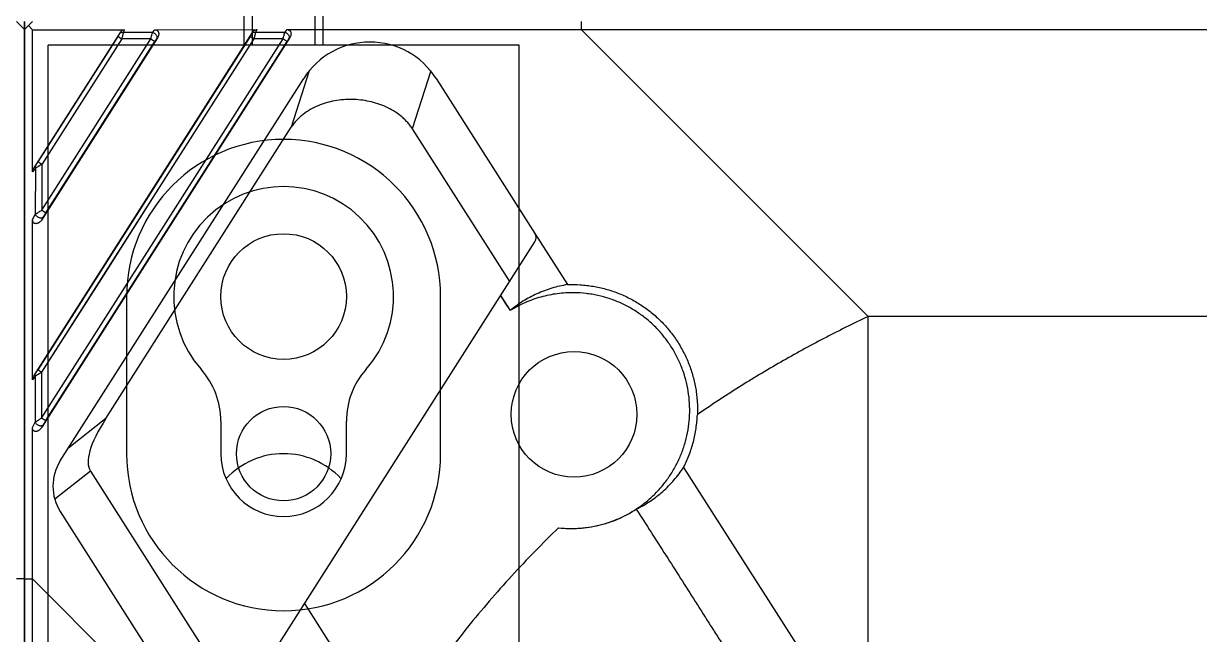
# Model space of a CAD drawing. Header units: millimetres. Extents: x 1409 to 26878, y 589 to 5187.
# Drawn here: x 22399.8 to 22474.7, y 2660.6 to 2699.5 of the extents above; entities that cross this region are included whole.
import ezdxf

# ---------------------------------------------------------------- set-up
doc = ezdxf.new("R2010")
doc.units = ezdxf.units.MM
doc.layers.add('02___PRT_ALL_AXES', color=7, linetype='Continuous')

# ---------------------------------------------------------------- blocks, each defined once
blk = doc.blocks.new('dfx')
at = {"color": 114, "linetype": 'Continuous', "lineweight": -3, "true_color": 0x139b48}
for p, q in [((13138.482, 8861.227), (13138.482, 8869.727)), ((13143.482, 8869.727), (13143.482, 8861.227)), ((13125.982, 8801.227), (13125.982, 8861.227)), ((13155.982, 8861.227), (13125.982, 8861.227)), ((13155.982, 8801.227), (13155.982, 8861.227)), ((13130.982, 8845.227), (13130.982, 8835.227)), ((13150.982, 8835.227), (13150.982, 8845.227)), ((13136.982, 8837.29), (13136.982, 8835.227)), ((13144.982, 8835.227), (13144.982, 8837.29))]:
    blk.add_line(p, q, dxfattribs=at)
for centre, radius, start, end in [((13140.982, 8845.227), 10, 0, 180), ((13140.982, 8845.227), 7, 318.59038, 221.40962), ((13131.982, 8837.29), 5, 0, 41.40962), ((13149.982, 8837.29), 5, 138.59038, 180), ((13140.982, 8835.227), 10, 180, 0), ((13140.982, 8835.227), 4, 180, 0), ((13140.982, 8830.227), 5, 43.13075, 136.86925)]:
    blk.add_arc(centre, radius, start, end, dxfattribs=at)
at = {"layer": '02___PRT_ALL_AXES', "color": 114, "linetype": 'Continuous', "lineweight": -3, "true_color": 0x139b48}
for p, q in [((13138.982, 8871.227), (13138.982, 8861.227)), ((13142.982, 8871.227), (13142.982, 8861.227))]:
    blk.add_line(p, q, dxfattribs=at)
blk.add_circle((13140.982, 8845.227), 4, dxfattribs=at)
blk = doc.blocks.new('*U83')
blk.add_blockref('dfx', (-13416.982, -8530.477))
blk = doc.blocks.new('*U84')
at = {"color": 0, "linetype": 'ByBlock', "lineweight": -2, "transparency": 16777216}
blk.add_blockref('*U83', (1200, 0), dxfattribs=at)
blk = doc.blocks.new('1111')
at = {"color": 7, "linetype": 'Continuous'}
for p, q in [((16003.281, 7051.634), (16002.781, 7051.134)), ((16002.781, 6714.134), (16002.781, 7051.634)), ((16003.301, 7051.114), (16003.031, 7051.384)), ((16038.237, 7051.634), (16038.237, 7051.134)), ((16602.781, 7051.134), (16602.281, 7051.634)), ((16602.781, 7051.634), (16602.781, 6714.134)), ((16003.296, 7042.068), (16003.301, 7051.114)), ((16003.301, 7051.114), (16009.152, 7051.117)), ((16017.285, 7050.945), (16003.373, 7029.107)), ((16008.864, 7050.941), (16003.381, 7042.334)), ((16017.146, 7050.689), (16003.63, 7029.471)), ((16008.724, 7050.683), (16003.639, 7042.7)), ((16008.864, 7050.94), (16008.82, 7050.847)), ((16009.152, 7051.117), (16009.068, 7050.94)), ((16010.94, 7050.942), (16009.068, 7050.94)), ((16017.146, 7050.689), (16010.819, 7040.757)), ((16010.94, 7050.942), (16011.082, 7051.118)), ((16011.082, 7051.118), (16017.574, 7051.122)), ((16017.285, 7050.945), (16017.241, 7050.852)), ((16017.574, 7051.122), (16017.49, 7050.946)), ((16019.363, 7050.947), (16017.49, 7050.946)), ((16019.363, 7050.947), (16019.504, 7051.123)), ((16019.504, 7051.123), (16038.237, 7051.134)), ((16038.237, 7051.134), (16056.508, 7032.863)), ((16038.237, 7051.134), (16346.534, 7051.134)), ((16003.867, 7026.402), (16019.248, 7050.54)), ((16017.394, 7050.538), (16003.87, 7029.314)), ((16003.879, 7039.633), (16010.824, 7050.532)), ((16008.97, 7050.531), (16003.881, 7042.545)), ((16019.682, 7050.613), (16003.89, 7025.825)), ((16011.261, 7050.608), (16003.897, 7039.05)), ((16004.132, 7026.239), (16019.504, 7050.369)), ((16004.141, 7039.467), (16011.082, 7050.363)), ((16010.824, 7050.532), (16008.97, 7050.531)), ((16017.394, 7050.538), (16011.063, 7040.603)), ((16011.196, 7050.527), (16011.261, 7050.608)), ((16012.838, 7039.905), (16019.504, 7050.369)), ((16019.248, 7050.54), (16017.394, 7050.538)), ((16019.617, 7050.532), (16019.682, 7050.613)), ((16020.916, 7048.5), (16019.773, 7044.911)), ((16028.651, 7048.494), (16027.479, 7044.815)), ((16005.058, 7023.675), (16020.564, 7048.014)), ((16028.998, 7048.014), (16035.281, 7038.152)), ((16007.966, 7026.378), (16019.773, 7044.911)), ((16027.479, 7044.815), (16033.674, 7035.091)), ((16003.475, 7042.457), (16003.381, 7042.334)), ((16003.881, 7042.545), (16003.639, 7042.7)), ((16003.881, 7042.545), (16003.879, 7039.633)), ((16003.472, 7042.3), (16003.296, 7042.068)), ((16003.472, 7042.3), (16003.47, 7039.359)), ((16010.819, 7040.757), (16003.63, 7029.471)), ((16011.063, 7040.603), (16007.679, 7035.292)), ((16007.08, 7030.866), (16012.838, 7039.905)), ((16003.288, 7028.841), (16003.294, 7039.037)), ((16003.294, 7039.037), (16003.47, 7039.359)), ((16003.897, 7039.05), (16003.977, 7039.196)), ((16035.281, 7038.152), (16037.359, 7034.891)), ((16015.124, 7005.975), (16035.281, 7037.615)), ((16007.679, 7035.292), (16003.87, 7029.314)), ((16033.1, 7034.191), (16033.707, 7033.238)), ((16033.1, 7034.191), (16033.404, 7033.715)), ((16033.404, 7033.715), (16033.707, 7033.238)), ((16056.508, 7010.391), (16056.508, 7032.863)), ((16334.894, 7032.863), (16056.508, 7032.863)), ((16004.132, 7026.239), (16007.08, 7030.866)), ((16003.464, 7029.072), (16003.288, 7028.841)), ((16003.467, 7029.231), (16003.373, 7029.107)), ((16003.464, 7029.072), (16003.462, 7026.132)), ((16003.87, 7029.314), (16003.867, 7026.402)), ((16003.286, 7025.81), (16003.462, 7026.132)), ((16003.89, 7025.825), (16003.969, 7025.969)), ((16007.966, 7026.378), (16005.594, 7024.516)), ((16003.28, 7016.178), (16003.286, 7025.81)), ((16006.977, 7023.023), (16004.704, 7021.239)), ((16006.977, 7023.023), (16016.481, 7008.105)), ((16044.759, 7023.263), (16052.599, 7010.968)), ((16005.058, 7020.451), (16199.886, 6714.633)), ((16002.781, 7016.178), (16003.28, 7016.178)), ((16003.28, 7011.327), (16003.28, 7016.178)), ((16003.28, 7016.178), (16015.681, 7003.777)), ((16602.781, 7016.178), (16602.282, 7016.178)), ((16020.615, 7014.593), (16024.076, 7009.156))]:
    blk.add_line(p, q, dxfattribs=at)
for centre, radius, start, end in [((16024.781, 7045.328), 5, 32.5, 147.5), ((16034.859, 7037.883), 0.5, 327.5, 32.5), ((16007.589, 7022.063), 3, 147.5, 212.5)]:
    blk.add_arc(centre, radius, start, end, dxfattribs=at)
blk.add_ellipse((16031.062, 7041.823), major_axis=(-24.038, -18.866), ratio=0.163628, start_param=-0.435529, end_param=-0.016118, dxfattribs=at)
for points, knots in [([(16008.82, 7050.847), (16008.817, 7050.842), (16008.812, 7050.831), (16008.798, 7050.806), (16008.779, 7050.772), (16008.753, 7050.728), (16008.734, 7050.698), (16008.724, 7050.683)], [0, 0, 0, 0, 0.090792, 0.196402, 0.440946, 0.713948, 1, 1, 1, 1]), ([(16008.97, 7050.531), (16008.955, 7050.54), (16008.925, 7050.559), (16008.882, 7050.587), (16008.841, 7050.612), (16008.806, 7050.634), (16008.779, 7050.65), (16008.761, 7050.662), (16008.75, 7050.668), (16008.741, 7050.674), (16008.734, 7050.678), (16008.728, 7050.681), (16008.726, 7050.682), (16008.724, 7050.683)], [0, 0, 0, 0, 0.186519, 0.365829, 0.531982, 0.679588, 0.80379, 0.855815, 0.900529, 0.937571, 0.966646, 0.987507, 1, 1, 1, 1]), ([(16009.068, 7050.94), (16009.043, 7050.943), (16008.994, 7050.944), (16008.925, 7050.928), (16008.864, 7050.896), (16008.832, 7050.864), (16008.82, 7050.847)], [0, 0, 0, 0, 0.267803, 0.52366, 0.766828, 1, 1, 1, 1]), ([(16008.864, 7050.941), (16008.88, 7050.965), (16008.916, 7051.012), (16008.984, 7051.068), (16009.051, 7051.101), (16009.108, 7051.115), (16009.137, 7051.117), (16009.152, 7051.117)], [0, 0, 0, 0, 0.250018, 0.499957, 0.749729, 0.874908, 1, 1, 1, 1]), ([(16009.068, 7050.94), (16009.065, 7050.928), (16009.06, 7050.902), (16009.046, 7050.843), (16009.027, 7050.759), (16009, 7050.648), (16008.98, 7050.571), (16008.97, 7050.531)], [0, 0, 0, 0, 0.087937, 0.190279, 0.430891, 0.706306, 1, 1, 1, 1]), ([(16010.824, 7050.532), (16010.834, 7050.572), (16010.855, 7050.65), (16010.885, 7050.761), (16010.913, 7050.857), (16010.931, 7050.916), (16010.94, 7050.942)], [0, 0, 0, 0, 0.292515, 0.566992, 0.807732, 1, 1, 1, 1]), ([(16010.94, 7050.942), (16010.964, 7050.936), (16011.01, 7050.921), (16011.074, 7050.884), (16011.131, 7050.834), (16011.175, 7050.776), (16011.206, 7050.713), (16011.221, 7050.647), (16011.219, 7050.583), (16011.205, 7050.544), (16011.196, 7050.527)], [0, 0, 0, 0, 0.130076, 0.264149, 0.399136, 0.531754, 0.659165, 0.779542, 0.892603, 1, 1, 1, 1]), ([(16011.082, 7051.118), (16011.095, 7051.118), (16011.123, 7051.116), (16011.164, 7051.107), (16011.203, 7051.09), (16011.238, 7051.067), (16011.268, 7051.038), (16011.293, 7051.005), (16011.312, 7050.967), (16011.329, 7050.914), (16011.337, 7050.844), (16011.327, 7050.761), (16011.302, 7050.681), (16011.275, 7050.631), (16011.261, 7050.608)], [0, 0, 0, 0, 0.062545, 0.125106, 0.187631, 0.250153, 0.31267, 0.375187, 0.437707, 0.500234, 0.625066, 0.749996, 0.874981, 1, 1, 1, 1]), ([(16017.241, 7050.852), (16017.239, 7050.847), (16017.233, 7050.836), (16017.22, 7050.811), (16017.201, 7050.777), (16017.175, 7050.734), (16017.156, 7050.704), (16017.146, 7050.689)], [0, 0, 0, 0, 0.090451, 0.195793, 0.440085, 0.713279, 1, 1, 1, 1]), ([(16017.394, 7050.538), (16017.378, 7050.548), (16017.349, 7050.567), (16017.305, 7050.594), (16017.265, 7050.619), (16017.229, 7050.641), (16017.202, 7050.657), (16017.184, 7050.668), (16017.173, 7050.675), (16017.163, 7050.68), (16017.156, 7050.684), (16017.151, 7050.687), (16017.148, 7050.688), (16017.146, 7050.689)], [0, 0, 0, 0, 0.186382, 0.365608, 0.53172, 0.679319, 0.80354, 0.855582, 0.900319, 0.937389, 0.966501, 0.987415, 1, 1, 1, 1]), ([(16017.49, 7050.946), (16017.466, 7050.949), (16017.417, 7050.95), (16017.347, 7050.934), (16017.286, 7050.901), (16017.254, 7050.869), (16017.241, 7050.852)], [0, 0, 0, 0, 0.267479, 0.52324, 0.766535, 1, 1, 1, 1]), ([(16017.285, 7050.945), (16017.301, 7050.97), (16017.337, 7051.016), (16017.406, 7051.073), (16017.472, 7051.106), (16017.53, 7051.12), (16017.559, 7051.122), (16017.574, 7051.122)], [0, 0, 0, 0, 0.249994, 0.499923, 0.749705, 0.874894, 1, 1, 1, 1]), ([(16017.49, 7050.946), (16017.488, 7050.934), (16017.482, 7050.908), (16017.469, 7050.849), (16017.45, 7050.765), (16017.423, 7050.655), (16017.404, 7050.578), (16017.394, 7050.538)], [0, 0, 0, 0, 0.08759, 0.189663, 0.430022, 0.705625, 1, 1, 1, 1]), ([(16019.248, 7050.54), (16019.258, 7050.58), (16019.278, 7050.657), (16019.308, 7050.767), (16019.336, 7050.863), (16019.354, 7050.921), (16019.363, 7050.947)], [0, 0, 0, 0, 0.293222, 0.567906, 0.80839, 1, 1, 1, 1]), ([(16019.363, 7050.947), (16019.386, 7050.942), (16019.433, 7050.926), (16019.497, 7050.889), (16019.553, 7050.84), (16019.598, 7050.782), (16019.628, 7050.718), (16019.643, 7050.652), (16019.64, 7050.589), (16019.627, 7050.549), (16019.617, 7050.532)], [0, 0, 0, 0, 0.129992, 0.263906, 0.398713, 0.531189, 0.658549, 0.779004, 0.89228, 1, 1, 1, 1]), ([(16019.504, 7051.123), (16019.518, 7051.123), (16019.545, 7051.121), (16019.586, 7051.112), (16019.625, 7051.095), (16019.66, 7051.072), (16019.691, 7051.043), (16019.715, 7051.01), (16019.734, 7050.972), (16019.751, 7050.919), (16019.759, 7050.849), (16019.749, 7050.766), (16019.723, 7050.686), (16019.697, 7050.636), (16019.682, 7050.613)], [0, 0, 0, 0, 0.062557, 0.12513, 0.187667, 0.250198, 0.31272, 0.375241, 0.437759, 0.500284, 0.625104, 0.75002, 0.874991, 1, 1, 1, 1]), ([(16010.824, 7050.532), (16010.84, 7050.522), (16010.871, 7050.502), (16010.917, 7050.473), (16010.96, 7050.445), (16010.998, 7050.42), (16011.026, 7050.402), (16011.045, 7050.389), (16011.056, 7050.381), (16011.066, 7050.375), (16011.073, 7050.37), (16011.079, 7050.366), (16011.081, 7050.364), (16011.082, 7050.363)], [0, 0, 0, 0, 0.183508, 0.361631, 0.527909, 0.676444, 0.801895, 0.854528, 0.899777, 0.937243, 0.966598, 0.987573, 1, 1, 1, 1]), ([(16011.082, 7050.363), (16011.092, 7050.379), (16011.112, 7050.41), (16011.142, 7050.453), (16011.169, 7050.492), (16011.187, 7050.516), (16011.196, 7050.527)], [0, 0, 0, 0, 0.281657, 0.550994, 0.795514, 1, 1, 1, 1]), ([(16019.248, 7050.54), (16019.264, 7050.53), (16019.295, 7050.51), (16019.34, 7050.48), (16019.383, 7050.452), (16019.421, 7050.428), (16019.449, 7050.409), (16019.467, 7050.396), (16019.479, 7050.388), (16019.488, 7050.381), (16019.496, 7050.376), (16019.501, 7050.372), (16019.503, 7050.37), (16019.504, 7050.369)], [0, 0, 0, 0, 0.183536, 0.361638, 0.527865, 0.676339, 0.801737, 0.854353, 0.899595, 0.937067, 0.966446, 0.98747, 1, 1, 1, 1]), ([(16019.504, 7050.369), (16019.514, 7050.385), (16019.534, 7050.415), (16019.564, 7050.459), (16019.591, 7050.498), (16019.609, 7050.521), (16019.617, 7050.532)], [0, 0, 0, 0, 0.282302, 0.551822, 0.7961, 1, 1, 1, 1]), ([(16027.479, 7044.815), (16027.429, 7044.893), (16027.323, 7045.044), (16027.144, 7045.256), (16026.949, 7045.453), (16026.669, 7045.695), (16026.289, 7045.959), (16025.797, 7046.217), (16025.279, 7046.416), (16024.743, 7046.56), (16024.196, 7046.65), (16023.642, 7046.686), (16023.088, 7046.669), (16022.537, 7046.597), (16021.997, 7046.47), (16021.474, 7046.285), (16020.976, 7046.04), (16020.59, 7045.783), (16020.307, 7045.546), (16020.11, 7045.351), (16019.929, 7045.14), (16019.822, 7044.989), (16019.773, 7044.911)], [0, 0, 0, 0, 0.031255, 0.062515, 0.093772, 0.125031, 0.187515, 0.250006, 0.312503, 0.375002, 0.437503, 0.500005, 0.562506, 0.625007, 0.687505, 0.75, 0.812489, 0.874969, 0.906229, 0.937486, 0.968745, 1, 1, 1, 1]), ([(16003.472, 7042.3), (16003.467, 7042.314), (16003.46, 7042.341), (16003.456, 7042.383), (16003.46, 7042.422), (16003.469, 7042.446), (16003.475, 7042.457)], [0, 0, 0, 0, 0.273588, 0.529947, 0.7707, 1, 1, 1, 1]), ([(16003.881, 7042.545), (16003.843, 7042.521), (16003.786, 7042.485), (16003.71, 7042.439), (16003.656, 7042.406), (16003.604, 7042.375), (16003.556, 7042.347), (16003.513, 7042.322), (16003.485, 7042.307), (16003.472, 7042.3)], [0, 0, 0, 0, 0.285444, 0.424068, 0.557739, 0.684511, 0.802168, 0.908218, 1, 1, 1, 1]), ([(16003.639, 7042.7), (16003.625, 7042.678), (16003.597, 7042.634), (16003.555, 7042.571), (16003.52, 7042.52), (16003.494, 7042.483), (16003.481, 7042.465), (16003.475, 7042.457)], [0, 0, 0, 0, 0.266474, 0.528676, 0.7792, 0.895335, 1, 1, 1, 1]), ([(16003.296, 7042.068), (16003.296, 7042.115), (16003.309, 7042.185), (16003.345, 7042.272), (16003.368, 7042.314), (16003.381, 7042.334)], [0, 0, 0, 0, 0.499088, 0.749544, 1, 1, 1, 1]), ([(16003.47, 7039.359), (16003.483, 7039.369), (16003.51, 7039.388), (16003.553, 7039.419), (16003.6, 7039.451), (16003.652, 7039.486), (16003.706, 7039.522), (16003.782, 7039.571), (16003.84, 7039.608), (16003.879, 7039.633)], [0, 0, 0, 0, 0.095057, 0.202717, 0.320766, 0.447064, 0.579746, 0.717147, 1, 1, 1, 1]), ([(16003.879, 7039.633), (16003.91, 7039.613), (16003.956, 7039.583), (16004.015, 7039.546), (16004.054, 7039.522), (16004.086, 7039.501), (16004.112, 7039.485), (16004.129, 7039.474), (16004.138, 7039.469), (16004.141, 7039.467)], [0, 0, 0, 0, 0.361448, 0.527764, 0.676378, 0.801916, 0.899863, 0.966695, 1, 1, 1, 1]), ([(16003.977, 7039.196), (16003.989, 7039.217), (16004.014, 7039.261), (16004.054, 7039.328), (16004.096, 7039.397), (16004.126, 7039.444), (16004.141, 7039.467)], [0, 0, 0, 0, 0.228249, 0.477593, 0.736732, 1, 1, 1, 1]), ([(16003.897, 7039.05), (16003.877, 7039.019), (16003.834, 7038.959), (16003.77, 7038.894), (16003.712, 7038.848), (16003.666, 7038.819), (16003.616, 7038.794), (16003.564, 7038.777), (16003.509, 7038.77), (16003.454, 7038.775), (16003.402, 7038.795), (16003.359, 7038.831), (16003.327, 7038.876), (16003.307, 7038.928), (16003.296, 7038.982), (16003.294, 7039.019), (16003.294, 7039.037)], [0, 0, 0, 0, 0.125041, 0.250043, 0.312587, 0.375127, 0.43766, 0.500178, 0.562668, 0.625121, 0.687536, 0.749949, 0.812412, 0.874918, 0.93746, 1, 1, 1, 1]), ([(16003.47, 7039.359), (16003.482, 7039.337), (16003.512, 7039.294), (16003.571, 7039.239), (16003.642, 7039.193), (16003.72, 7039.16), (16003.786, 7039.144), (16003.838, 7039.141), (16003.873, 7039.144), (16003.905, 7039.15), (16003.934, 7039.161), (16003.958, 7039.176), (16003.972, 7039.189), (16003.977, 7039.196)], [0, 0, 0, 0, 0.123388, 0.259727, 0.402966, 0.545721, 0.680703, 0.743467, 0.802339, 0.857105, 0.907879, 0.955209, 1, 1, 1, 1]), ([(16037.359, 7034.891), (16037.633, 7034.902), (16038.044, 7034.897), (16038.59, 7034.849), (16039.133, 7034.773), (16039.803, 7034.625), (16040.455, 7034.409), (16040.96, 7034.197), (16041.454, 7033.959), (16042.047, 7033.614), (16042.711, 7033.128), (16043.322, 7032.577), (16043.873, 7031.966), (16044.358, 7031.301), (16044.702, 7030.708), (16044.94, 7030.215), (16045.152, 7029.709), (16045.368, 7029.059), (16045.516, 7028.389), (16045.592, 7027.847), (16045.641, 7027.301), (16045.646, 7026.889), (16045.635, 7026.616)], [0, 0, 0, 0, 0.062524, 0.093796, 0.125065, 0.187583, 0.250095, 0.28136, 0.312624, 0.375126, 0.437624, 0.500115, 0.562602, 0.625085, 0.687564, 0.718814, 0.750063, 0.812539, 0.875017, 0.906266, 0.937516, 1, 1, 1, 1]), ([(16037.359, 7034.891), (16037.025, 7034.837), (16036.364, 7034.686), (16035.412, 7034.328), (16034.517, 7033.849), (16033.967, 7033.453), (16033.707, 7033.238)], [0, 0, 0, 0, 0.250374, 0.500459, 0.75031, 1, 1, 1, 1]), ([(16037.787, 7034.376), (16037.608, 7034.379), (16037.25, 7034.371), (16036.715, 7034.321), (16036.186, 7034.232), (16035.664, 7034.106), (16035.152, 7033.944), (16034.653, 7033.745), (16034.17, 7033.511), (16033.859, 7033.333), (16033.707, 7033.238)], [0, 0, 0, 0, 0.124994, 0.249991, 0.37499, 0.499991, 0.624994, 0.749993, 0.875003, 1, 1, 1, 1]), ([(16036.801, 7019.418), (16037.052, 7019.39), (16037.432, 7019.368), (16037.937, 7019.378), (16038.442, 7019.412), (16039.069, 7019.503), (16039.683, 7019.657), (16040.163, 7019.817), (16040.634, 7020), (16041.205, 7020.274), (16041.854, 7020.669), (16042.46, 7021.128), (16043.017, 7021.645), (16043.519, 7022.215), (16043.961, 7022.833), (16044.339, 7023.492), (16044.649, 7024.185), (16044.887, 7024.906), (16045.052, 7025.647), (16045.142, 7026.401), (16045.155, 7027.16), (16045.092, 7027.917), (16044.952, 7028.663), (16044.738, 7029.391), (16044.451, 7030.094), (16044.094, 7030.764), (16043.671, 7031.395), (16043.186, 7031.979), (16042.644, 7032.511), (16042.051, 7032.985), (16041.519, 7033.328), (16041.074, 7033.569), (16040.618, 7033.786), (16040.027, 7034.015), (16039.416, 7034.182), (16038.92, 7034.278), (16038.419, 7034.349), (16038.04, 7034.373), (16037.787, 7034.376)], [0, 0, 0, 0, 0.031251, 0.046883, 0.062514, 0.09377, 0.125027, 0.140662, 0.156296, 0.187557, 0.218817, 0.250078, 0.281337, 0.312595, 0.343851, 0.375105, 0.406355, 0.437602, 0.468847, 0.500088, 0.531327, 0.562564, 0.5938, 0.625035, 0.65627, 0.687506, 0.718743, 0.749982, 0.781223, 0.812467, 0.843713, 0.859342, 0.874972, 0.906223, 0.937477, 0.95311, 0.968743, 1, 1, 1, 1]), ([(16056.508, 7032.863), (16056.035, 7032.64), (16055.329, 7032.298), (16054.395, 7031.827), (16053.465, 7031.348), (16052.311, 7030.732), (16050.942, 7029.966), (16049.588, 7029.171), (16048.251, 7028.349), (16046.932, 7027.499), (16046.065, 7026.913), (16045.635, 7026.616)], [0, 0, 0, 0, 0.124989, 0.187489, 0.249989, 0.374985, 0.499983, 0.624984, 0.749987, 0.874994, 1, 1, 1, 1]), ([(16003.288, 7028.841), (16003.288, 7028.888), (16003.301, 7028.959), (16003.337, 7029.046), (16003.36, 7029.087), (16003.373, 7029.107)], [0, 0, 0, 0, 0.499116, 0.749565, 1, 1, 1, 1]), ([(16003.464, 7029.072), (16003.459, 7029.086), (16003.451, 7029.114), (16003.448, 7029.156), (16003.452, 7029.195), (16003.461, 7029.219), (16003.467, 7029.231)], [0, 0, 0, 0, 0.272707, 0.528822, 0.769922, 1, 1, 1, 1]), ([(16003.87, 7029.314), (16003.832, 7029.29), (16003.775, 7029.254), (16003.699, 7029.208), (16003.645, 7029.176), (16003.594, 7029.146), (16003.547, 7029.118), (16003.504, 7029.094), (16003.476, 7029.079), (16003.464, 7029.072)], [0, 0, 0, 0, 0.286616, 0.425539, 0.559311, 0.685986, 0.803344, 0.908898, 1, 1, 1, 1]), ([(16003.63, 7029.471), (16003.616, 7029.449), (16003.588, 7029.406), (16003.546, 7029.343), (16003.512, 7029.293), (16003.486, 7029.256), (16003.473, 7029.239), (16003.467, 7029.231)], [0, 0, 0, 0, 0.267289, 0.529859, 0.780185, 0.895945, 1, 1, 1, 1]), ([(16003.87, 7029.314), (16003.855, 7029.323), (16003.825, 7029.342), (16003.782, 7029.37), (16003.743, 7029.396), (16003.708, 7029.418), (16003.682, 7029.435), (16003.664, 7029.447), (16003.654, 7029.454), (16003.645, 7029.46), (16003.638, 7029.465), (16003.633, 7029.468), (16003.631, 7029.47), (16003.63, 7029.471)], [0, 0, 0, 0, 0.186765, 0.366169, 0.532306, 0.679831, 0.803928, 0.855903, 0.900573, 0.937582, 0.966636, 0.987493, 1, 1, 1, 1]), ([(16003.462, 7026.132), (16003.474, 7026.141), (16003.501, 7026.16), (16003.543, 7026.19), (16003.59, 7026.222), (16003.641, 7026.256), (16003.695, 7026.291), (16003.77, 7026.34), (16003.828, 7026.377), (16003.867, 7026.402)], [0, 0, 0, 0, 0.094377, 0.20155, 0.319309, 0.445514, 0.578298, 0.715992, 1, 1, 1, 1]), ([(16003.462, 7026.132), (16003.473, 7026.11), (16003.503, 7026.066), (16003.562, 7026.011), (16003.633, 7025.964), (16003.71, 7025.931), (16003.789, 7025.914), (16003.852, 7025.913), (16003.897, 7025.923), (16003.926, 7025.934), (16003.95, 7025.949), (16003.964, 7025.962), (16003.969, 7025.969)], [0, 0, 0, 0, 0.123343, 0.259357, 0.40215, 0.5445, 0.679275, 0.800812, 0.855803, 0.906916, 0.95469, 1, 1, 1, 1]), ([(16003.867, 7026.402), (16003.883, 7026.392), (16003.915, 7026.371), (16003.961, 7026.342), (16004.004, 7026.315), (16004.043, 7026.291), (16004.072, 7026.273), (16004.092, 7026.261), (16004.104, 7026.254), (16004.114, 7026.248), (16004.122, 7026.244), (16004.127, 7026.241), (16004.131, 7026.239), (16004.132, 7026.239)], [0, 0, 0, 0, 0.183179, 0.361165, 0.527448, 0.676075, 0.801655, 0.854354, 0.899662, 0.937176, 0.966567, 0.987563, 1, 1, 1, 1]), ([(16003.969, 7025.969), (16003.981, 7025.99), (16004.006, 7026.034), (16004.045, 7026.1), (16004.088, 7026.169), (16004.117, 7026.215), (16004.132, 7026.239)], [0, 0, 0, 0, 0.22744, 0.476591, 0.736019, 1, 1, 1, 1]), ([(16044.759, 7023.263), (16044.892, 7023.522), (16045.128, 7024.055), (16045.394, 7024.888), (16045.569, 7025.745), (16045.623, 7026.325), (16045.635, 7026.616)], [0, 0, 0, 0, 0.250039, 0.500052, 0.750037, 1, 1, 1, 1]), ([(16003.89, 7025.825), (16003.871, 7025.794), (16003.827, 7025.734), (16003.763, 7025.669), (16003.705, 7025.623), (16003.659, 7025.593), (16003.609, 7025.569), (16003.557, 7025.552), (16003.502, 7025.544), (16003.447, 7025.549), (16003.395, 7025.569), (16003.351, 7025.604), (16003.319, 7025.65), (16003.299, 7025.701), (16003.288, 7025.755), (16003.286, 7025.792), (16003.286, 7025.81)], [0, 0, 0, 0, 0.125042, 0.250036, 0.312572, 0.375101, 0.437623, 0.500128, 0.562605, 0.625049, 0.687461, 0.749881, 0.812357, 0.87488, 0.937441, 1, 1, 1, 1]), ([(16041.746, 7020.605), (16042.05, 7020.754), (16042.639, 7021.094), (16043.446, 7021.715), (16044.163, 7022.439), (16044.573, 7022.98), (16044.759, 7023.263)], [0, 0, 0, 0, 0.250111, 0.500098, 0.750037, 1, 1, 1, 1]), ([(16036.801, 7019.418), (16037.016, 7019.394), (16037.448, 7019.366), (16038.096, 7019.379), (16038.742, 7019.448), (16039.379, 7019.572), (16040.003, 7019.75), (16040.609, 7019.982), (16041.194, 7020.265), (16041.565, 7020.486), (16041.746, 7020.605)], [0, 0, 0, 0, 0.124977, 0.249962, 0.374955, 0.499955, 0.62496, 0.749971, 0.874984, 1, 1, 1, 1]), ([(16041.746, 7020.605), (16042.059, 7020.114), (16042.685, 7019.134), (16043.626, 7017.665), (16044.566, 7016.195), (16045.348, 7014.969), (16045.972, 7013.987), (16046.439, 7013.251), (16046.907, 7012.514), (16047.374, 7011.777), (16047.841, 7011.04), (16048.466, 7010.058), (16048.936, 7009.323), (16049.252, 7008.835)], [0, 0, 0, 0, 0.124967, 0.249947, 0.374939, 0.49994, 0.562443, 0.624948, 0.687455, 0.749963, 0.812472, 0.874981, 1, 1, 1, 1]), ([(16036.801, 7019.418), (16036.286, 7018.921), (16035.271, 7017.912), (16033.305, 7015.833), (16031.436, 7013.662), (16029.67, 7011.41), (16028.397, 7009.682), (16027.176, 7007.916), (16026.396, 7006.716), (16026.015, 7006.11)], [0, 0, 0, 0, 0.125007, 0.250014, 0.499996, 0.625, 0.750002, 0.875002, 1, 1, 1, 1])]:
    blk.add_open_spline(points, degree=3, knots=knots, dxfattribs=at)
at = {"layer": '02___PRT_ALL_AXES', "color": 7, "linetype": 'Continuous'}
for centre, radius in [((16037.781, 7026.634), 4), ((16019.281, 7024.134), 3)]:
    blk.add_circle(centre, radius, dxfattribs=at)
blk = doc.blocks.new('*U149')
blk.add_blockref('1111', (-16308.281, -6888.884))
blk = doc.blocks.new('*U150')
at = {"color": 0, "linetype": 'ByBlock', "lineweight": -2, "transparency": 16777216}
for p in [(600, 337.5), (1200, 337.5)]:
    blk.add_blockref('*U149', p, dxfattribs=at)

msp = doc.modelspace()

# ---------------------------------------------------------------- block references
for name, p in [('*U150', (21505.406, 2199.3802)), ('*U84', (21492.406, 2367.3802))]:
    msp.add_blockref(name, p)

doc.saveas('drawing.dxf')
